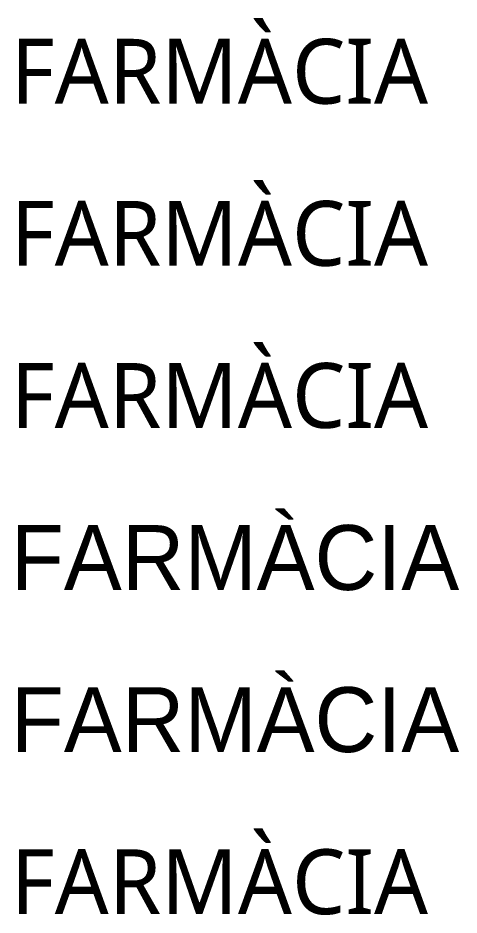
# Model space of a CAD drawing. Extents: x -50 to 69572, y -29139 to 50177.
# Drawn here: x 60403 to 63122, y 3581 to 9116 of the extents above; entities that cross this region are included whole.
import ezdxf

# ---------------------------------------------------------------- set-up
doc = ezdxf.new("R2010")
doc.units = 0
doc.styles.add('ARIAL', font='')
doc.styles.get('ARIAL').set_extended_font_data('Century Gothic')

msp = doc.modelspace()

# ---------------------------------------------------------------- texts
at = {"char_height": 400, "attachment_point": 1, "style": 'ARIAL'}
for s, insert in [('{\\f@Microsoft YaHei UI|b0|i0|c0|p34;FARMÀCIA}', (60359.05148, 8986.6691)), ('{\\f@Yu Gothic|b0|i0|c0|p34;FARMÀCIA}', (60359.05148, 7986.6691)), ('{\\f@Yu Gothic Light|b0|i0|c0|p34;FARMÀCIA}', (60359.05148, 6986.6691)), ('{\\fBahnschrift Light|b0|i0|c0|p34;FARMÀCIA}', (60359.05148, 5986.6691)), ('{\\fMontserrat|b0|i0|c0|p2;FARMÀCIA}', (60359.05148, 4986.6691)), ('{\\f@Malgun Gothic|b0|i0|c0|p34;FARMÀCIA}', (60359.05148, 3986.6691))]:
    msp.add_mtext_dynamic_manual_height_columns(s, width=3102.0869357, gutter_width=11250, heights=[0], dxfattribs=dict(at, insert=insert))

doc.saveas('drawing.dxf')
